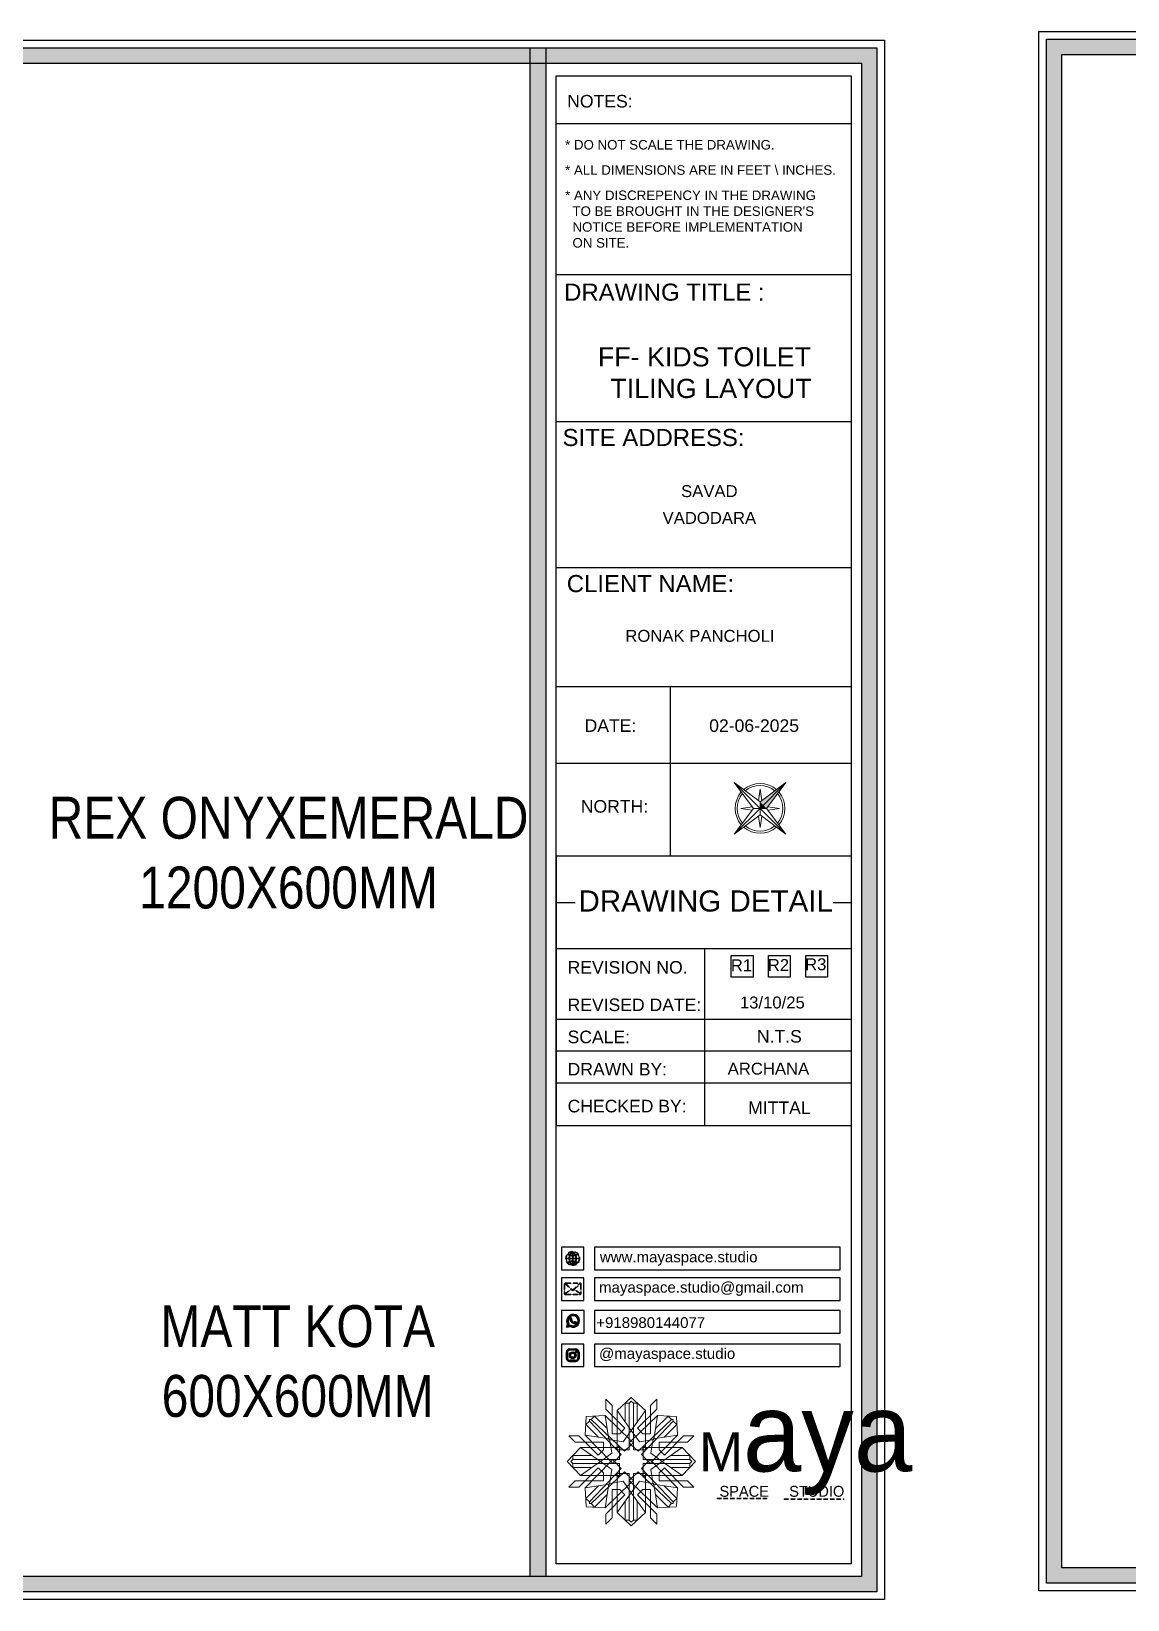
# Model space of a CAD drawing. Header units: millimetres. Extents: x 56222 to 3066687, y -650199 to -121287.
# Drawn here: x 155554.4 to 155659.1, y -180399.5 to -180249.7 of the extents above; entities that cross this region are included whole.
import ezdxf
from ezdxf.enums import TextEntityAlignment as Align

# ---------------------------------------------------------------- set-up
doc = ezdxf.new("R2010")
doc.units = ezdxf.units.MM
doc.header["$MEASUREMENT"] = 0
doc.linetypes.add('DASHEDX2', pattern=[1.5, 1, -0.5])
for name, color, linetype, lineweight in [('Dimension', 10, 'DASHEDX2', 20), ('FIRST FLOOR ( TEXT )', 7, 'Continuous', 9), ('NAME PLATE', 7, 'Continuous', 25), ('title block', 7, 'Continuous', 9)]:
    doc.layers.add(name, color=color, linetype=linetype, lineweight=lineweight)
doc.styles.add('Arial', font='arial.ttf')
doc.styles.add('KATHA', font='swissc.ttf')
doc.styles.get("Standard").update_dxf_attribs({"font": 'arial.ttf', "height": 6})

# ---------------------------------------------------------------- blocks, each defined once
blk = doc.blocks.new('FSFSF')
at = {"color": 42, "lineweight": 5, "true_color": 0xe0ac11}
for p, q in [((28600.03, 143.51), (28600.03, 140.16)), ((28602.15, 141.41), (28600.03, 143.51)), ((28603.86, 139.69), (28608.58, 144.08)), ((28607.9, 142.22), (28606.58, 142.22)), ((28606.58, 142.22), (28606.58, 135.84)), ((28607.9, 142.22), (28608.58, 142.85)), ((28607.9, 142.22), (28607.9, 126.58)), ((28613.31, 139.69), (28608.58, 144.08)), ((28609.27, 142.22), (28608.59, 142.85)), ((28609.27, 142.22), (28609.27, 126.58)), ((28609.27, 142.22), (28610.59, 142.22)), ((28610.59, 142.22), (28610.59, 135.84)), ((28615.02, 141.41), (28617.14, 143.51)), ((28617.14, 143.51), (28617.14, 140.16)), ((28593.19, 131.45), (28593.54, 137.71)), ((28599.8, 138.06), (28593.54, 137.71)), ((28595.12, 136.69), (28594.53, 136.69)), ((28594.56, 136.12), (28594.56, 136.71)), ((28596.24, 137.86), (28595.12, 136.69)), ((28606.27, 126.08), (28595.12, 136.69)), ((28596.24, 137.86), (28600.47, 133.65)), ((28601.03, 130), (28599.8, 138.06)), ((28599.8, 138.05), (28608.58, 129.56)), ((28606.47, 133.76), (28600.03, 140.16)), ((28602.15, 141.41), (28602.15, 131.95)), ((28603.86, 126.58), (28603.86, 139.69)), ((28603.86, 139.69), (28608.58, 133.02)), ((28613.31, 139.69), (28608.59, 133.02)), ((28617.37, 138.05), (28608.59, 129.56)), ((28610.7, 133.76), (28617.14, 140.16)), ((28610.9, 126.08), (28622.05, 136.69)), ((28613.31, 126.58), (28613.31, 139.69)), ((28615.02, 141.41), (28615.02, 131.95)), ((28616.14, 130), (28617.37, 138.06)), ((28620.93, 137.86), (28616.7, 133.65)), ((28617.37, 138.06), (28623.63, 137.71)), ((28620.93, 137.86), (28622.05, 136.69)), ((28622.05, 136.69), (28622.64, 136.69)), ((28622.62, 136.12), (28622.62, 136.71)), ((28624, 131.45), (28623.65, 137.71)), ((28593.19, 131.45), (28601.69, 122.67)), ((28601.25, 130.22), (28593.19, 131.45)), ((28593.39, 135), (28594.56, 136.12)), ((28593.39, 135), (28597.6, 130.78)), ((28605.17, 124.98), (28594.56, 136.12)), ((28604.75, 131.95), (28602.15, 131.95)), ((28606.47, 133.76), (28604.75, 131.95)), ((28605.86, 129.18), (28608.58, 133.02)), ((28611.31, 129.18), (28608.59, 133.02)), ((28610.7, 133.76), (28612.42, 131.95)), ((28612.02, 124.98), (28622.62, 136.12)), ((28612.42, 131.95), (28615.02, 131.95)), ((28623.99, 131.45), (28615.5, 122.67)), ((28615.94, 130.22), (28624, 131.45)), ((28623.8, 135), (28619.59, 130.78)), ((28623.8, 135), (28622.62, 136.12)), ((28591.56, 127.39), (28587.17, 122.66)), ((28587.73, 131.22), (28591.08, 131.22)), ((28589.84, 129.1), (28587.73, 131.22)), ((28589.84, 129.1), (28599.29, 129.1)), ((28597.49, 124.78), (28591.08, 131.22)), ((28604.66, 127.39), (28591.56, 127.39)), ((28591.56, 127.39), (28598.23, 122.67)), ((28597.49, 124.78), (28599.29, 126.5)), ((28599.29, 126.5), (28599.29, 129.1)), ((28605.86, 129.18), (28601.03, 130)), ((28602.07, 125.39), (28601.25, 130.22)), ((28603.68, 126.54), (28603.68, 127.39)), ((28604.66, 126.54), (28603.68, 126.54)), ((28604.71, 127.57), (28603.86, 127.57)), ((28607.9, 126.58), (28603.86, 126.58)), ((28604.66, 123.35), (28604.66, 127.39)), ((28604.7, 126.58), (28604.71, 127.57)), ((28606.27, 126.08), (28608.58, 128.27)), ((28607.9, 128.92), (28608.58, 129.56)), ((28607.9, 128.92), (28608.58, 128.27)), ((28609.27, 128.92), (28608.59, 129.56)), ((28609.27, 128.92), (28608.59, 128.27)), ((28610.9, 126.08), (28608.59, 128.27)), ((28609.27, 126.58), (28613.31, 126.58)), ((28611.31, 129.18), (28616.14, 130)), ((28612.46, 126.58), (28612.46, 127.57)), ((28612.46, 127.57), (28613.31, 127.57)), ((28612.52, 123.35), (28612.52, 127.39)), ((28612.52, 127.39), (28625.63, 127.39)), ((28612.52, 126.54), (28613.51, 126.54)), ((28613.51, 126.54), (28613.51, 127.39)), ((28615.12, 125.39), (28615.94, 130.22)), ((28627.34, 129.1), (28617.89, 129.1)), ((28617.89, 126.5), (28617.89, 129.1)), ((28619.7, 124.78), (28617.89, 126.5)), ((28625.63, 127.39), (28618.96, 122.67)), ((28619.7, 124.78), (28626.1, 131.22)), ((28625.63, 127.39), (28630.02, 122.66)), ((28629.45, 131.22), (28626.1, 131.22)), ((28627.34, 129.1), (28629.45, 131.22)), ((28591.56, 117.94), (28587.17, 122.66)), ((28589.03, 123.35), (28588.4, 122.67)), ((28589.03, 121.98), (28588.4, 122.65)), ((28589.03, 123.35), (28589.03, 124.67)), ((28589.03, 124.67), (28595.4, 124.67)), ((28589.03, 123.35), (28604.66, 123.35)), ((28589.03, 121.98), (28604.66, 121.98)), ((28589.03, 121.98), (28589.03, 120.66)), ((28591.56, 117.94), (28598.23, 122.65)), ((28593.19, 113.88), (28601.69, 122.65)), ((28602.07, 125.39), (28598.23, 122.67)), ((28602.07, 119.94), (28598.23, 122.65)), ((28602.33, 123.35), (28601.69, 122.67)), ((28602.33, 121.98), (28601.69, 122.65)), ((28602.33, 123.35), (28602.97, 122.67)), ((28602.33, 121.98), (28602.97, 122.65)), ((28605.17, 124.98), (28602.97, 122.67)), ((28605.17, 120.35), (28602.97, 122.65)), ((28604.66, 121.98), (28604.66, 117.94)), ((28612.02, 124.98), (28614.21, 122.67)), ((28612.02, 120.35), (28614.21, 122.65)), ((28628.16, 123.35), (28612.52, 123.35)), ((28612.52, 121.98), (28612.52, 117.94)), ((28628.16, 121.98), (28612.52, 121.98)), ((28614.85, 123.35), (28614.21, 122.67)), ((28614.85, 121.98), (28614.21, 122.65)), ((28614.85, 123.35), (28615.5, 122.67)), ((28614.85, 121.98), (28615.5, 122.65)), ((28615.12, 125.39), (28618.96, 122.67)), ((28615.12, 119.94), (28618.96, 122.65)), ((28623.99, 113.88), (28615.5, 122.65)), ((28625.63, 117.94), (28618.96, 122.65)), ((28628.16, 124.67), (28621.78, 124.67)), ((28625.63, 117.94), (28630.02, 122.66)), ((28628.16, 123.35), (28628.16, 124.67)), ((28628.16, 123.35), (28628.78, 122.67)), ((28628.16, 121.98), (28628.78, 122.65)), ((28628.16, 121.98), (28628.16, 120.66)), ((28589.84, 116.23), (28587.73, 114.11)), ((28589.03, 120.66), (28595.4, 120.66)), ((28589.84, 116.23), (28599.29, 116.23)), ((28597.49, 120.54), (28591.08, 114.11)), ((28604.66, 117.94), (28591.56, 117.94)), ((28605.17, 120.35), (28594.56, 109.2)), ((28606.27, 119.15), (28595.12, 108.54)), ((28597.49, 120.54), (28599.29, 118.83)), ((28599.29, 118.83), (28599.29, 116.23)), ((28599.8, 107.17), (28608.58, 115.67)), ((28605.86, 116.05), (28601.03, 115.23)), ((28602.07, 119.94), (28601.25, 115.1)), ((28604.66, 118.78), (28603.68, 118.78)), ((28603.68, 118.78), (28603.68, 117.94)), ((28607.9, 118.65), (28603.86, 118.65)), ((28603.86, 118.65), (28603.86, 105.54)), ((28604.71, 117.66), (28603.86, 117.66)), ((28604.7, 118.65), (28604.71, 117.66)), ((28605.86, 116.05), (28608.58, 112.21)), ((28606.27, 119.15), (28608.58, 116.96)), ((28607.9, 103.01), (28607.9, 118.65)), ((28607.9, 116.31), (28608.58, 116.96)), ((28607.9, 116.31), (28608.58, 115.67)), ((28610.9, 119.15), (28608.59, 116.96)), ((28609.27, 116.31), (28608.59, 116.96)), ((28609.27, 116.31), (28608.59, 115.67)), ((28611.31, 116.05), (28608.59, 112.21)), ((28617.37, 107.17), (28608.59, 115.67)), ((28609.27, 118.65), (28613.31, 118.65)), ((28609.27, 103.01), (28609.27, 118.65)), ((28610.9, 119.15), (28622.05, 108.54)), ((28611.31, 116.05), (28616.14, 115.23)), ((28612.02, 120.35), (28622.62, 109.2)), ((28612.46, 118.65), (28612.46, 117.66)), ((28612.46, 117.66), (28613.31, 117.66)), ((28612.52, 118.78), (28613.51, 118.78)), ((28612.52, 117.94), (28625.63, 117.94)), ((28613.31, 118.65), (28613.31, 105.54)), ((28613.51, 118.78), (28613.51, 117.94)), ((28615.12, 119.94), (28615.94, 115.1)), ((28619.7, 120.54), (28617.89, 118.83)), ((28617.89, 118.83), (28617.89, 116.23)), ((28627.34, 116.23), (28617.89, 116.23)), ((28619.7, 120.54), (28626.1, 114.11)), ((28628.16, 120.66), (28621.78, 120.66)), ((28627.34, 116.23), (28629.45, 114.11)), ((28587.73, 114.11), (28591.08, 114.11)), ((28601.25, 115.1), (28593.19, 113.87)), ((28593.19, 113.87), (28593.54, 107.62)), ((28593.39, 110.32), (28597.6, 114.55)), ((28593.39, 110.32), (28594.56, 109.2)), ((28596.24, 107.37), (28600.47, 111.58)), ((28601.03, 115.23), (28599.8, 107.17)), ((28606.47, 111.47), (28600.03, 105.07)), ((28602.15, 103.82), (28602.15, 113.27)), ((28604.75, 113.27), (28602.15, 113.27)), ((28603.86, 105.54), (28608.58, 112.21)), ((28606.47, 111.47), (28604.75, 113.27)), ((28613.31, 105.54), (28608.59, 112.21)), ((28610.7, 111.47), (28612.42, 113.27)), ((28610.7, 111.47), (28617.14, 105.07)), ((28612.42, 113.27), (28615.02, 113.27)), ((28615.02, 103.82), (28615.02, 113.27)), ((28615.94, 115.1), (28624, 113.87)), ((28616.14, 115.23), (28617.37, 107.17)), ((28620.93, 107.37), (28616.7, 111.58)), ((28623.8, 110.32), (28619.59, 114.55)), ((28623.8, 110.32), (28622.62, 109.2)), ((28624, 113.87), (28623.65, 107.62)), ((28629.45, 114.11), (28626.1, 114.11)), ((28599.8, 107.17), (28593.54, 107.52)), ((28595.12, 108.54), (28594.53, 108.54)), ((28594.56, 109.2), (28594.56, 108.61)), ((28596.24, 107.37), (28595.12, 108.54)), ((28600.03, 101.71), (28600.03, 105.07)), ((28603.86, 105.54), (28608.58, 101.15)), ((28606.58, 103.01), (28606.58, 109.38)), ((28613.31, 105.54), (28608.58, 101.15)), ((28610.59, 103.01), (28610.59, 109.38)), ((28617.14, 101.71), (28617.14, 105.07)), ((28617.37, 107.17), (28623.63, 107.52)), ((28620.93, 107.37), (28622.05, 108.54)), ((28622.05, 108.54), (28622.64, 108.54)), ((28622.62, 109.2), (28622.62, 108.61)), ((28602.15, 103.82), (28600.03, 101.71)), ((28607.9, 103.01), (28606.58, 103.01)), ((28607.9, 103.01), (28608.58, 102.38)), ((28609.27, 103.01), (28608.59, 102.38)), ((28609.27, 103.01), (28610.59, 103.01)), ((28615.02, 103.82), (28617.14, 101.71))]:
    blk.add_line(p, q, dxfattribs=at)
blk = doc.blocks.new('hgwg')
at = {"layer": 'Dimension', "true_color": 0xd39e00}
h = blk.add_hatch(color=42, dxfattribs=at)
h.dxf.hatch_style = 1
h.paths.add_polyline_path([(27505.71, 45.05), (27494.27, 45.05), (27494.27, 44.9), (27505.71, 44.9)])
h = blk.add_hatch(color=42, dxfattribs=at)
h.dxf.hatch_style = 1
h.paths.add_polyline_path([(27523.3, 44.9), (27509.68, 44.9), (27509.68, 44.75), (27523.3, 44.75)])
at = {"layer": 'Dimension', "color": 42, "true_color": 0xd39e00}
for p, q in [((27494.27, 45.05), (27505.71, 45.05)), ((27494.27, 44.9), (27494.27, 45.05)), ((27494.27, 44.9), (27505.71, 44.9)), ((27505.71, 45.05), (27505.71, 44.9)), ((27509.68, 44.9), (27523.3, 44.9)), ((27509.68, 44.9), (27509.68, 44.75)), ((27509.68, 44.75), (27523.3, 44.75)), ((27523.3, 44.75), (27523.3, 44.9))]:
    blk.add_line(p, q, dxfattribs=at)
at = {"layer": 'Dimension', "color": 42, "true_color": 0xd39e00, "attachment_point": 1}
for s, width, insert, char_height in [('{\\fCinzel|b0|i0|c0|p2;\\H1.5x;M\\fAmsterdam One|b0|i0|c0|p2;\\H2x;aya}', 85.3277, (27490.17, 69.17), 6), ('{\\fCinzel|b0|i0|c0|p2;SPACE     STUDIO}', 66.129, (27494.83, 47.86), 2.5)]:
    blk.add_mtext_dynamic_manual_height_columns(s, width=width, gutter_width=30, heights=[0], dxfattribs=dict(at, insert=insert, char_height=char_height))
blk = doc.blocks.new('QEGW4TG')
at = {"layer": 'Dimension', "true_color": 0x000000}
h = blk.add_hatch(color=18, dxfattribs=at)
h.dxf.hatch_style = 1
h.paths.add_polyline_path([(2.69, 1.93, 0.170513), (2.95, 1.97, 0.190337), (3.11, 2.18, 0.316231), (3.07, 2.28), (2.79, 2.37, 0.273721), (2.69, 2.34, 0.040749), (2.63, 2.27, -0.441282), (2.53, 2.25, -0.11828), (2.06, 2.64, -0.441282), (2.07, 2.74, 0.040749), (2.13, 2.81, 0.290083), (2.14, 2.92), (2.01, 3.18, 0.316231), (1.91, 3.2, 0.190337), (1.73, 3, 0.170513), (1.72, 2.74, 0.252784)], flags=0)
h.paths.add_polyline_path([(1.19, 1.98), (1.03, 1.3, 0.550912), (1.11, 1.23), (1.75, 1.39, 6.344125)])
h.paths.add_polyline_path([(1.81, 1.7), (1.4, 1.6), (1.5, 2.03, -9.071339)], flags=16)
h.paths.add_polyline_path([(3.11, 2.16, -0.17811), (2.95, 1.97, -0.170513), (2.69, 1.93, -0.252784), (1.72, 2.74, -0.170513), (1.73, 3, -0.17811), (1.89, 3.19, -0.370089), (2.01, 3.18), (2.14, 2.92, -0.307185), (2.13, 2.8, -0.041087), (2.06, 2.73, 0.321676), (2.05, 2.65, 0.126524), (2.55, 2.24, 0.312216), (2.62, 2.26, -0.041087), (2.68, 2.34, -0.290673), (2.79, 2.37), (3.07, 2.28, -0.370089)], flags=0)
h = blk.add_hatch(color=18, dxfattribs=at)
h.dxf.hatch_style = 1
h.paths.add_polyline_path([(2.79, 2.37, 0.273721), (2.69, 2.34, 0.040749), (2.63, 2.27, -0.441282), (2.53, 2.25, -0.11828), (2.06, 2.64, -0.441282), (2.07, 2.74, 0.040749), (2.13, 2.81, 0.290083), (2.14, 2.92), (2.01, 3.18, 0.316231), (1.91, 3.2, 0.190337), (1.73, 3, 0.170513), (1.72, 2.74, 0.252784), (2.69, 1.93, 0.170513), (2.95, 1.97, 0.190337), (3.11, 2.18, 0.316231), (3.07, 2.28)])
for p, q in [((1.19, 1.98), (1.03, 1.3)), ((1.1, 1.23), (1.75, 1.39)), ((1.5, 2.03), (1.4, 1.6)), ((1.4, 1.6), (1.81, 1.7)), ((2.01, 3.18), (2.14, 2.92)), ((3.07, 2.28), (2.8, 2.36))]:
    blk.add_line(p, q)
blk.add_lwpolyline([(0, 0), (4.68, 0), (4.68, 4.68), (0, 4.68)], close=True)
for centre, radius, start, end in [((2.39, 2.56), 1.34, 241.4727, 205.6422), ((2.39, 2.56), 1.04, 235.9962, 210.8333), ((1.09, 1.29), 0.0598, 164.8483, 282.1458), ((2.09, 2.87), 0.39, 159.7007, 198.4072), ((2.96, 3.23), 1.33, 201.4218, 258.1669), ((2.07, 2.87), 0.364, 118.9685, 159.3648), ((1.94, 3.12), 0.0896, 41.8985, 123.1344), ((2.11, 2.68), 0.066, 135.9932, 224.8892), ((1.67, 3.16), 0.586, 312.4617, 321.8728), ((3.12, 3.42), 1.31, 216.5455, 243.5279), ((2.05, 2.87), 0.104, 320.3924, 28.6971), ((2.57, 2.3), 0.066, 234.2482, 323.1441), ((3.11, 1.94), 0.586, 137.2645, 146.6756), ((2.76, 2.27), 0.104, 70.4402, 138.745), ((2.75, 2.31), 0.39, 260.7301, 299.4366), ((2.76, 2.29), 0.364, 299.7725, 340.1688), ((3.03, 2.2), 0.0896, 336.0029, 57.2388)]:
    blk.add_arc(centre, radius, start, end)
blk = doc.blocks.new('ASGERG')
at = {"layer": 'Dimension', "true_color": 0x000000}
h = blk.add_hatch(color=18, dxfattribs=at)
h.dxf.hatch_style = 1
h.paths.add_polyline_path([(0.99, 1.7, 0.353872), (1.69, 1.03), (2.96, 1.03, 0.353872), (3.66, 1.7), (3.66, 2.99, 0.353872), (2.96, 3.67), (1.69, 3.67, 0.353872), (0.99, 2.99)])
h.paths.add_polyline_path([(1.27, 2.97, -0.353872), (1.72, 3.4), (2.94, 3.4, -0.353872), (3.38, 2.97), (3.38, 1.72, -0.353872), (2.94, 1.3), (1.72, 1.3, -0.353872), (1.27, 1.72)], flags=16)
h.paths.add_polyline_path([(3.02, 2.35, -1), (1.64, 2.35, -1)], flags=0)
h.paths.add_polyline_path([(2.74, 2.35, -1), (1.92, 2.35, -1)], flags=0)
h.paths.add_polyline_path([(2.86, 3.02, -1), (3.19, 3.02, -1)], flags=0)
h.paths.add_polyline_path([(1.64, 2.35, 1), (3.02, 2.35, 1)], flags=0)
h = blk.add_hatch(color=18, dxfattribs=at)
h.dxf.hatch_style = 1
h.paths.add_polyline_path([(1.64, 2.35, 1), (3.02, 2.35, 1)])
h.paths.add_polyline_path([(2.74, 2.35, -1), (1.92, 2.35, -1)], flags=16)
h = blk.add_hatch(color=18, dxfattribs=at)
h.dxf.hatch_style = 1
h.paths.add_polyline_path([(3.19, 3.02, 1), (2.86, 3.02, 1)])
for p, q in [((1.69, 3.67), (2.96, 3.67)), ((2.94, 3.4), (1.72, 3.4)), ((0.99, 2.99), (0.99, 1.7)), ((1.27, 2.97), (1.27, 1.72)), ((1.69, 1.03), (2.96, 1.03)), ((2.94, 1.3), (1.72, 1.3)), ((3.38, 2.97), (3.38, 1.72)), ((3.66, 2.99), (3.66, 1.7))]:
    blk.add_line(p, q)
blk.add_lwpolyline([(0, 0), (4.68, 0), (4.68, 4.68), (0, 4.68)], close=True)
for centre, radius in [((2.33, 2.35), 0.694), ((2.33, 2.35), 0.414), ((3.02, 3.02), 0.168)]:
    blk.add_circle(centre, radius)
for centre, radius, start, end in [((1.76, 2.89), 0.778, 94.8631, 172.8127), ((1.76, 2.91), 0.491, 94.8631, 172.8127), ((2.9, 2.91), 0.491, 7.1873, 85.1369), ((2.89, 2.89), 0.778, 7.1873, 85.1369), ((1.76, 1.8), 0.778, 187.1873, 265.1369), ((1.76, 1.78), 0.491, 187.1873, 265.1369), ((2.9, 1.78), 0.491, 274.8631, 352.8127), ((2.89, 1.8), 0.778, 274.8631, 352.8127)]:
    blk.add_arc(centre, radius, start, end)
blk = doc.blocks.new('ETYETE')
at = {"layer": 'Dimension', "true_color": 0x000000}
h = blk.add_hatch(color=18, dxfattribs=at)
h.dxf.hatch_style = 1
h.paths.add_polyline_path([(3.76, 1.14, 0.414214), (4.12, 1.5), (4.12, 3.29, 0.414214), (3.76, 3.65), (0.92, 3.65, 0.414214), (0.56, 3.29), (0.56, 1.5, 0.414214), (0.92, 1.14)])
h.paths.add_polyline_path([(2.61, 2.22), (3.92, 1.34, -0.198912), (3.76, 1.28), (0.92, 1.28, -0.198912), (0.76, 1.34), (2.08, 2.22), (2.34, 1.98)], flags=16)
h.paths.add_polyline_path([(2.34, 2.16), (0.89, 3.51, -0.028783), (0.92, 3.52), (3.76, 3.52, -0.028783), (3.79, 3.51)], flags=16)
h.paths.add_polyline_path([(2.71, 2.32), (3.92, 3.45, -0.202482), (3.99, 3.29), (3.99, 1.5, -0.043076), (3.98, 1.46)], flags=16)
h.paths.add_polyline_path([(1.98, 2.32), (0.7, 1.46, -0.043076), (0.7, 1.5), (0.7, 3.29, -0.202482), (0.76, 3.45)], flags=16)
blk.add_lwpolyline([(0, 0), (4.68, 0), (4.68, 4.68), (0, 4.68)], close=True)
at = {"layer": 'Dimension', "color": 18, "true_color": 0x000000}
for p, q in [((0.56, 3.29), (0.56, 1.5)), ((0.7, 3.29), (0.7, 1.5)), ((0.76, 3.45), (1.98, 2.32)), ((0.89, 3.51), (2.34, 2.16)), ((0.92, 3.65), (3.76, 3.65)), ((0.92, 3.52), (3.76, 3.52)), ((2.34, 2.16), (3.79, 3.51)), ((2.71, 2.32), (3.92, 3.45)), ((3.99, 3.29), (3.99, 1.5)), ((4.12, 3.29), (4.12, 1.5)), ((0.7, 1.46), (1.98, 2.32)), ((0.76, 1.34), (2.08, 2.22)), ((0.92, 1.28), (3.76, 1.28)), ((0.92, 1.14), (3.76, 1.14)), ((2.08, 2.22), (2.34, 1.98)), ((2.34, 1.98), (2.61, 2.22)), ((3.92, 1.34), (2.61, 2.22)), ((3.98, 1.46), (2.71, 2.32))]:
    blk.add_line(p, q, dxfattribs=at)
for centre, radius, start, end in [((0.92, 3.29), 0.358, 90, 180), ((0.92, 3.29), 0.224, 134.2136, 180), ((0.92, 3.29), 0.224, 90, 96.5948), ((3.76, 3.29), 0.358, 0, 90), ((3.76, 3.29), 0.224, 83.4052, 90), ((3.76, 3.29), 0.224, 0, 45.7864), ((0.92, 1.5), 0.358, 180, 270), ((0.92, 1.5), 0.224, 180, 189.8662), ((0.92, 1.5), 0.224, 225, 270), ((3.76, 1.5), 0.358, 270, 0), ((3.76, 1.5), 0.224, 270, 315), ((3.76, 1.5), 0.224, 350.1338, 0)]:
    blk.add_arc(centre, radius, start, end, dxfattribs=at)
blk = doc.blocks.new('DTGWEGEARG')
at = {"layer": 'Dimension', "true_color": 0x000000}
h = blk.add_hatch(color=18, dxfattribs=at)
h.dxf.hatch_style = 1
h.paths.add_polyline_path([(3.83, 2.34, 1), (0.85, 2.34, 1)])
h.paths.add_polyline_path([(2.51, 1.01, 0.105795), (2.96, 1.58, -0.055205), (3.3, 1.41, -0.169822)], flags=16)
h.paths.add_polyline_path([(2.41, 1.12), (2.41, 1.69, -0.058279), (2.81, 1.63, -0.103353)], flags=16)
h.paths.add_polyline_path([(2.26, 1.13, -0.101741), (1.87, 1.63, -0.057171), (2.26, 1.69)], flags=16)
h.paths.add_polyline_path([(2.17, 1.01, -0.169822), (1.38, 1.41, -0.055205), (1.72, 1.58, 0.105795)], flags=16)
h.paths.add_polyline_path([(3.02, 1.72, 0.081336), (3.13, 2.27), (3.68, 2.27, -0.152069), (3.4, 1.52, 0.05687)], flags=16)
h.paths.add_polyline_path([(2.87, 1.77, 0.061945), (2.41, 1.84), (2.41, 2.27), (2.98, 2.27, -0.081344)], flags=16)
h.paths.add_polyline_path([(2.26, 1.84, 0.060923), (1.8, 1.77, -0.081344), (1.7, 2.27), (2.26, 2.27)], flags=16)
h.paths.add_polyline_path([(1.66, 1.72, 0.05687), (1.28, 1.52, -0.152069), (1, 2.27), (1.55, 2.27, 0.081336)], flags=16)
h.paths.add_polyline_path([(2.41, 2.42), (2.41, 2.83, 0.061945), (2.87, 2.91, -0.080009), (2.98, 2.42)], flags=16)
h.paths.add_polyline_path([(3.13, 2.42, 0.080116), (3.02, 2.96, 0.05687), (3.4, 3.16, 0.028258), (3.3, 3.27, -0.055205), (2.96, 3.1, 0.105795), (2.51, 3.67, -0.36029), (3.68, 2.42)], flags=16)
h.paths.add_polyline_path([(2.26, 2.42), (1.7, 2.42, -0.080009), (1.8, 2.91, 0.060923), (2.26, 2.84)], flags=16)
h.paths.add_polyline_path([(1.55, 2.42), (1, 2.42, -0.150466), (1.28, 3.16, 0.05687), (1.66, 2.96, 0.080116)], flags=16)
h.paths.add_polyline_path([(2.41, 2.98), (2.41, 3.56, -0.103353), (2.81, 3.05, -0.058279)], flags=16)
h.paths.add_polyline_path([(2.26, 2.99, -0.057171), (1.87, 3.05, -0.101741), (2.26, 3.55)], flags=16)
h.paths.add_polyline_path([(1.72, 3.1, -0.055205), (1.38, 3.27, -0.169822), (2.17, 3.67, 0.105795)], flags=16)
blk.add_lwpolyline([(0, 0), (4.68, 0), (4.68, 4.68), (0, 4.68)], close=True)
at = {"layer": 'Dimension', "color": 18, "true_color": 0x000000}
for p, q in [((2.26, 3.55), (2.26, 2.99)), ((2.41, 3.56), (2.41, 2.98)), ((1, 2.42), (1.55, 2.42)), ((1, 2.27), (1.55, 2.27)), ((1.7, 2.42), (2.26, 2.42)), ((1.7, 2.27), (2.26, 2.27)), ((2.26, 2.84), (2.26, 2.42)), ((2.26, 2.27), (2.26, 1.84)), ((2.26, 1.69), (2.26, 1.13)), ((2.41, 2.83), (2.41, 2.42)), ((2.41, 2.42), (2.98, 2.42)), ((2.41, 2.27), (2.98, 2.27)), ((2.41, 2.27), (2.41, 1.84)), ((2.41, 1.69), (2.41, 1.12)), ((3.13, 2.42), (3.68, 2.42)), ((3.13, 2.27), (3.68, 2.27))]:
    blk.add_line(p, q, dxfattribs=at)
blk.add_circle((2.34, 2.34), 1.49, dxfattribs=at)
for centre, radius, start, end in [((2.34, 2.34), 1.34, 97.3549, 135.9073), ((2.34, 4.74), 1.75, 236.7417, 249.3811), ((3.28, 2.34), 1.73, 129.9301, 154.0867), ((3.28, 2.34), 1.58, 130.1073, 153.3446), ((1.4, 2.34), 1.58, 26.6554, 50.2584), ((2.34, 2.34), 1.34, 3.3907, 82.6451), ((1.4, 2.34), 1.73, 25.9133, 50.0699), ((2.34, 4.74), 1.75, 290.6189, 303.2583), ((2.34, 2.34), 1.34, 142.3819, 176.6093), ((2.34, 2.34), 1.34, 183.0315, 217.6181), ((2.34, 4.74), 1.9, 236.1399, 249.1595), ((2.34, -0.06), 1.9, 110.8405, 123.8601), ((2.34, -0.06), 1.75, 110.6189, 123.2583), ((2.34, 2.34), 1.34, 224.0927, 262.6451), ((3.28, 2.34), 1.73, 159.0567, 177.3789), ((3.28, 2.34), 1.73, 182.3435, 200.9433), ((3.28, 2.34), 1.58, 158.8325, 177.1302), ((3.28, 2.34), 1.58, 182.5658, 201.1675), ((3.28, 2.34), 1.73, 205.9133, 230.0699), ((2.34, 4.74), 1.9, 253.6799, 267.6253), ((2.34, -0.06), 1.9, 92.3747, 106.3201), ((2.34, 4.74), 1.75, 254.3336, 267.422), ((2.34, -0.06), 1.75, 92.578, 105.6664), ((3.28, 2.34), 1.58, 206.6554, 229.8927), ((2.34, 4.74), 1.75, 272.3248, 285.6664), ((2.34, 4.74), 1.9, 272.1415, 286.3201), ((2.34, -0.06), 1.9, 73.6799, 87.8585), ((2.34, -0.06), 1.75, 74.3336, 87.6752), ((1.4, 2.34), 1.58, 309.7416, 333.3446), ((1.4, 2.34), 1.73, 309.9301, 334.0867), ((2.34, 2.34), 1.34, 277.3549, 315.9073), ((1.4, 2.34), 1.58, 2.8698, 21.1675), ((1.4, 2.34), 1.58, 338.8325, 357.4342), ((2.34, -0.06), 1.75, 56.7417, 69.3811), ((2.34, 4.74), 1.9, 290.8405, 303.8601), ((1.4, 2.34), 1.73, 2.6211, 20.9433), ((1.4, 2.34), 1.73, 339.0567, 357.6565), ((2.34, -0.06), 1.9, 56.1399, 69.1595), ((2.34, 2.34), 1.34, 322.3819, 356.9685)]:
    blk.add_arc(centre, radius, start, end, dxfattribs=at)
blk = doc.blocks.new('4t')
at = {"transparency": 33554607}
h = blk.add_hatch(color=1, dxfattribs=at)
h.dxf.hatch_style = 1
h.paths.add_polyline_path([(45531.33, -35822.29), (45529.23, -35821.83), (45528.09, -35837.01)])
h = blk.add_hatch(color=1, dxfattribs=at)
h.dxf.hatch_style = 1
h.paths.add_polyline_path([(45533.44, -35822.75), (45531.33, -35822.29), (45528.09, -35837.01)])
h = blk.add_hatch(color=1, dxfattribs=at)
h.dxf.hatch_style = 1
h.paths.add_polyline_path([(45531.8, -35820.19), (45529.23, -35821.83), (45531.33, -35822.29)])
h = blk.add_hatch(color=1, dxfattribs=at)
h.dxf.hatch_style = 1
h.paths.add_polyline_path([(45531.8, -35820.19), (45531.33, -35822.29), (45533.44, -35822.75)])
at = {"layer": 'title block', "color": 7, "lineweight": 9}
for p, q in [((45535.51, -35803.37), (45530.16, -35817.62)), ((45535.51, -35803.37), (45531.8, -35820.19)), ((45534.36, -35818.55), (45535.51, -35803.37)), ((45530.16, -35817.62), (45514.98, -35816.48)), ((45514.98, -35816.48), (45529.23, -35821.83)), ((45514.98, -35816.48), (45531.8, -35820.19)), ((45530.5, -35816.7), (45526.88, -35812.49)), ((45526.88, -35812.49), (45529.18, -35817.55)), ((45539.5, -35815.27), (45534.44, -35817.57)), ((45535.28, -35818.89), (45539.5, -35815.27)), ((45528.31, -35821.48), (45524.1, -35825.11)), ((45524.1, -35825.11), (45529.16, -35822.81)), ((45531.8, -35820.19), (45528.09, -35837.01)), ((45529.23, -35821.83), (45528.09, -35837.01)), ((45528.09, -35837.01), (45533.44, -35822.75)), ((45531.8, -35820.19), (45529.23, -35821.83)), ((45531.8, -35820.19), (45530.16, -35817.62)), ((45534.36, -35818.55), (45531.8, -35820.19)), ((45533.44, -35822.75), (45531.8, -35820.19)), ((45531.8, -35820.19), (45548.62, -35823.9)), ((45533.09, -35823.67), (45536.71, -35827.89)), ((45533.44, -35822.75), (45548.62, -35823.9)), ((45548.62, -35823.9), (45534.36, -35818.55)), ((45536.71, -35827.89), (45534.42, -35822.83))]:
    blk.add_line(p, q, dxfattribs=at)
for radius, start, end in [(11.79, 81.35997, 163.76651), (11.79, 351.35997, 73.76651), (10.83, 82.42855, 162.69793), (10.83, 352.42855, 72.69793), (11.79, 171.35997, 253.76651), (10.83, 172.42855, 252.69793), (11.79, 261.35997, 343.76651), (10.83, 262.42855, 342.69793)]:
    blk.add_arc((45531.8, -35820.19), radius, start, end, dxfattribs=at)

msp = doc.modelspace()

# ---------------------------------------------------------------- hatches: boundary and pattern name
at = {"layer": 'NAME PLATE', "true_color": 0xd39e00}
h = msp.add_hatch(color=42, dxfattribs=at)
h.paths.add_polyline_path([(155651.343, -180397.936), (155860.94, -180397.936), (155860.94, -180250.406), (155651.343, -180250.406)])
h.paths.add_polyline_path([(155652.814, -180396.465), (155859.469, -180396.465), (155859.469, -180251.877), (155652.814, -180251.877)], flags=16)
h = msp.add_hatch(color=42, dxfattribs=at)
h.paths.add_polyline_path([(155425.552, -180398.775), (155635.15, -180398.775), (155635.15, -180251.245), (155425.552, -180251.245)])
h.paths.add_polyline_path([(155427.023, -180397.304), (155633.679, -180397.304), (155633.679, -180252.716), (155427.023, -180252.716)], flags=16)
msp.add_hatch(color=42, dxfattribs=at).paths.add_polyline_path([(155602.052, -180397.304), (155603.523, -180397.304), (155603.523, -180251.245), (155602.052, -180251.245)])

# ---------------------------------------------------------------- linework, layer by layer
at = {"layer": 'NAME PLATE', "color": 42, "true_color": 0xd39e00}
for p, q in [((155632.683, -180258.505), (155604.519, -180258.505)), ((155632.683, -180272.93), (155604.519, -180272.93)), ((155632.683, -180286.975), (155604.519, -180286.975)), ((155632.683, -180300.935), (155604.519, -180300.935)), ((155632.683, -180312.31), (155604.519, -180312.31)), ((155615.416, -180312.31), (155615.416, -180328.479)), ((155632.683, -180319.629), (155604.519, -180319.629)), ((155632.683, -180328.479), (155604.519, -180328.479)), ((155604.519, -180328.479), (155604.519, -180354.221)), ((155632.683, -180328.479), (155632.683, -180354.221)), ((155604.519, -180332.892), (155606.341, -180332.892)), ((155630.98, -180332.892), (155632.683, -180332.892)), ((155604.519, -180337.305), (155632.683, -180337.305)), ((155618.73, -180354.221), (155618.73, -180337.305)), ((155632.683, -180344.071), (155604.519, -180344.071)), ((155632.683, -180347.119), (155604.519, -180347.119)), ((155632.683, -180350.166), (155604.519, -180350.166)), ((155604.519, -180354.221), (155632.683, -180354.221))]:
    msp.add_line(p, q, dxfattribs=at)
for points in [[(155650.607, -180249.67), (155861.676, -180249.67), (155861.676, -180398.672), (155650.607, -180398.672)], [(155651.343, -180250.406), (155860.94, -180250.406), (155860.94, -180397.936), (155651.343, -180397.936)], [(155424.817, -180250.509), (155635.885, -180250.509), (155635.885, -180399.511), (155424.817, -180399.511)], [(155425.552, -180251.245), (155635.15, -180251.245), (155635.15, -180398.775), (155425.552, -180398.775)], [(155602.052, -180397.304), (155602.052, -180251.245), (155603.523, -180251.245), (155603.523, -180397.304)], [(155652.814, -180251.877), (155859.469, -180251.877), (155859.469, -180396.465), (155652.814, -180396.465)], [(155427.023, -180252.716), (155633.679, -180252.716), (155633.679, -180397.304), (155427.023, -180397.304)], [(155604.519, -180396.094), (155604.519, -180253.927), (155632.683, -180253.927), (155632.683, -180396.094)], [(155621.246, -180337.959), (155623.32, -180337.959), (155623.32, -180340.033), (155621.246, -180340.033)], [(155624.798, -180337.959), (155626.872, -180337.959), (155626.872, -180340.033), (155624.798, -180340.033)], [(155628.351, -180337.959), (155630.425, -180337.959), (155630.425, -180340.033), (155628.351, -180340.033)]]:
    msp.add_lwpolyline(points, close=True, dxfattribs=at)
at = {"layer": 'NAME PLATE', "color": 18, "true_color": 0x000000}
for points in [[(155608.166, -180367.987), (155631.651, -180367.987), (155631.651, -180365.841), (155608.166, -180365.841)], [(155608.166, -180370.917), (155631.651, -180370.917), (155631.651, -180368.77), (155608.166, -180368.77)], [(155608.177, -180374.042), (155631.651, -180374.042), (155631.651, -180371.895), (155608.177, -180371.895)], [(155608.166, -180377.241), (155631.651, -180377.241), (155631.651, -180375.095), (155608.166, -180375.095)]]:
    msp.add_lwpolyline(points, close=True, dxfattribs=at)

# ---------------------------------------------------------------- block references
at = {"layer": 'NAME PLATE', "xscale": 0.2017304465603159, "yscale": 0.2017304465603159, "zscale": 0.2017304465603159, "rotation": 147.4367586490667}
msp.add_blockref('4t', (159475.952, -191357.71), dxfattribs=at)
at = {"layer": 'NAME PLATE', "color": 42, "true_color": 0xd39e00}
for name, p, xscale, yscale, zscale in [('DTGWEGEARG', (155605.027, -180367.987), 0.4588543733001965, 0.4588543733001965, 0.4588543733001965), ('ETYETE', (155605.027, -180370.917), 0.4588543733001965, 0.4588543733001965, 0.4588543733001965), ('QEGW4TG', (155605.038, -180374.042), 0.4588543733001965, 0.4588543733001965, 0.4588543733001965), ('ASGERG', (155605.027, -180377.241), 0.4588543733001965, 0.4588543733001965, 0.4588543733001965), ('FSFSF', (147444.896, -180421.325), 0.2854667291963951, 0.2854667291963951, 0.2854667291963951), ('hgwg', (144165.954, -180408.579), 0.4165933720495024, 0.4165933720495024, 0.4165933720495024)]:
    msp.add_blockref(name, p, dxfattribs=dict(at, xscale=xscale, yscale=yscale, zscale=zscale))

# ---------------------------------------------------------------- texts
at = {"layer": 'FIRST FLOOR ( TEXT )', "color": 1, "char_height": 4, "attachment_point": 5, "style": 'KATHA'}
for s, insert in [('REX ONYXEMERALD\\P1200X600MM', (155578.958, -180328.164)), ('MATT KOTA \\P600X600MM', (155579.834, -180376.742))]:
    msp.add_mtext(s, dxfattribs=dict(at, insert=insert))
at = {"layer": 'NAME PLATE', "style": 'Arial'}
for s, height, p in [('NOTES:', 1.2005, (155608.697, -180256.942)), ('DRAWING TITLE : ', 1.6339, (155615.171, -180275.403)), ('FF- KIDS TOILET', 1.83466, (155618.68, -180281.681)), ('TILING LAYOUT', 1.83466, (155619.304, -180284.699)), ('SITE ADDRESS:', 1.6339, (155613.82, -180289.29)), (' SAVAD ', 1.1398, (155619.149, -180294.168)), ('VADODARA', 1.1398, (155619.149, -180296.727)), ('CLIENT NAME:', 1.6339, (155613.523, -180303.25)), ('RONAK PANCHOLI    ', 1.13982, (155619.132, -180307.997)), ('DATE:', 1.2005, (155609.704, -180316.602)), ('02-06-2025', 1.2005, (155623.424, -180316.602)), ('NORTH:', 1.2005, (155610.087, -180324.32)), ('DRAWING DETAIL', 2.02003, (155618.797, -180333.768)), ('REVISION NO.', 1.20051, (155611.341, -180339.697)), ('13/10/25', 1.1398, (155625.165, -180343.027)), ('REVISED DATE: ', 1.20051, (155612.227, -180343.277)), ('SCALE:', 1.2005, (155608.593, -180346.347)), ('DRAWN BY:', 1.2005, (155610.362, -180349.432)), ('ARCHANA', 1.1398, (155624.793, -180349.347)), ('CHECKED BY:', 1.20051, (155611.295, -180352.954)), ('MITTAL', 1.2005, (155625.835, -180353.113))]:
    msp.add_text(s, height=height, dxfattribs=at).set_placement(p, align=Align.CENTER)
for s, insert, char_height, width, attachment_point in [('* DO NOT SCALE THE DRAWING.', (155605.371, -180260.05, 0), 0.90798, 35.08015, 1), ('* ALL DIMENSIONS ARE IN FEET \\\\ INCHES.', (155605.371, -180262.465, 0), 0.90798, 35.08015, 1), ("* ANY DISCREPENCY IN THE DRAWING \\P  TO BE BROUGHT IN THE DESIGNER'S\\P  NOTICE BEFORE IMPLEMENTATION \\P  ON SITE.", (155605.371, -180264.879, 0), 0.90798, 35.08015, 1), ('R1', (155622.215, -180338.331, 0), 1.1398, 1.56826, 2), ('R2', (155625.745, -180338.305, 0), 1.1398, 1.56826, 2), ('R3', (155629.309, -180338.236, 0), 1.1398, 1.56826, 2), ('N.T.S', (155625.835, -180345.087, 0), 1.2005, 2.34308, 2)]:
    msp.add_mtext(s, dxfattribs=dict(at, insert=insert, char_height=char_height, width=width, attachment_point=attachment_point))
at = {"layer": 'NAME PLATE', "color": 18, "true_color": 0x000000, "char_height": 1.02598, "attachment_point": 1}
for s, width, gutter_width, insert in [('www.mayaspace.studio', 16.10121, 13.468, (155608.695, -180366.26, 0)), ('mayaspace.studio@gmail.com', 10.04505, 8.402, (155608.614, -180369.154, 0)), ('+918980144077', 39.171, 8.402, (155608.348, -180372.529, 0)), ('@mayaspace.studio', 10.04505, 8.402, (155608.614, -180375.479, 0))]:
    msp.add_mtext_dynamic_manual_height_columns(s, width=width, gutter_width=gutter_width, heights=[0], dxfattribs=dict(at, insert=insert))

doc.saveas('drawing.dxf')
